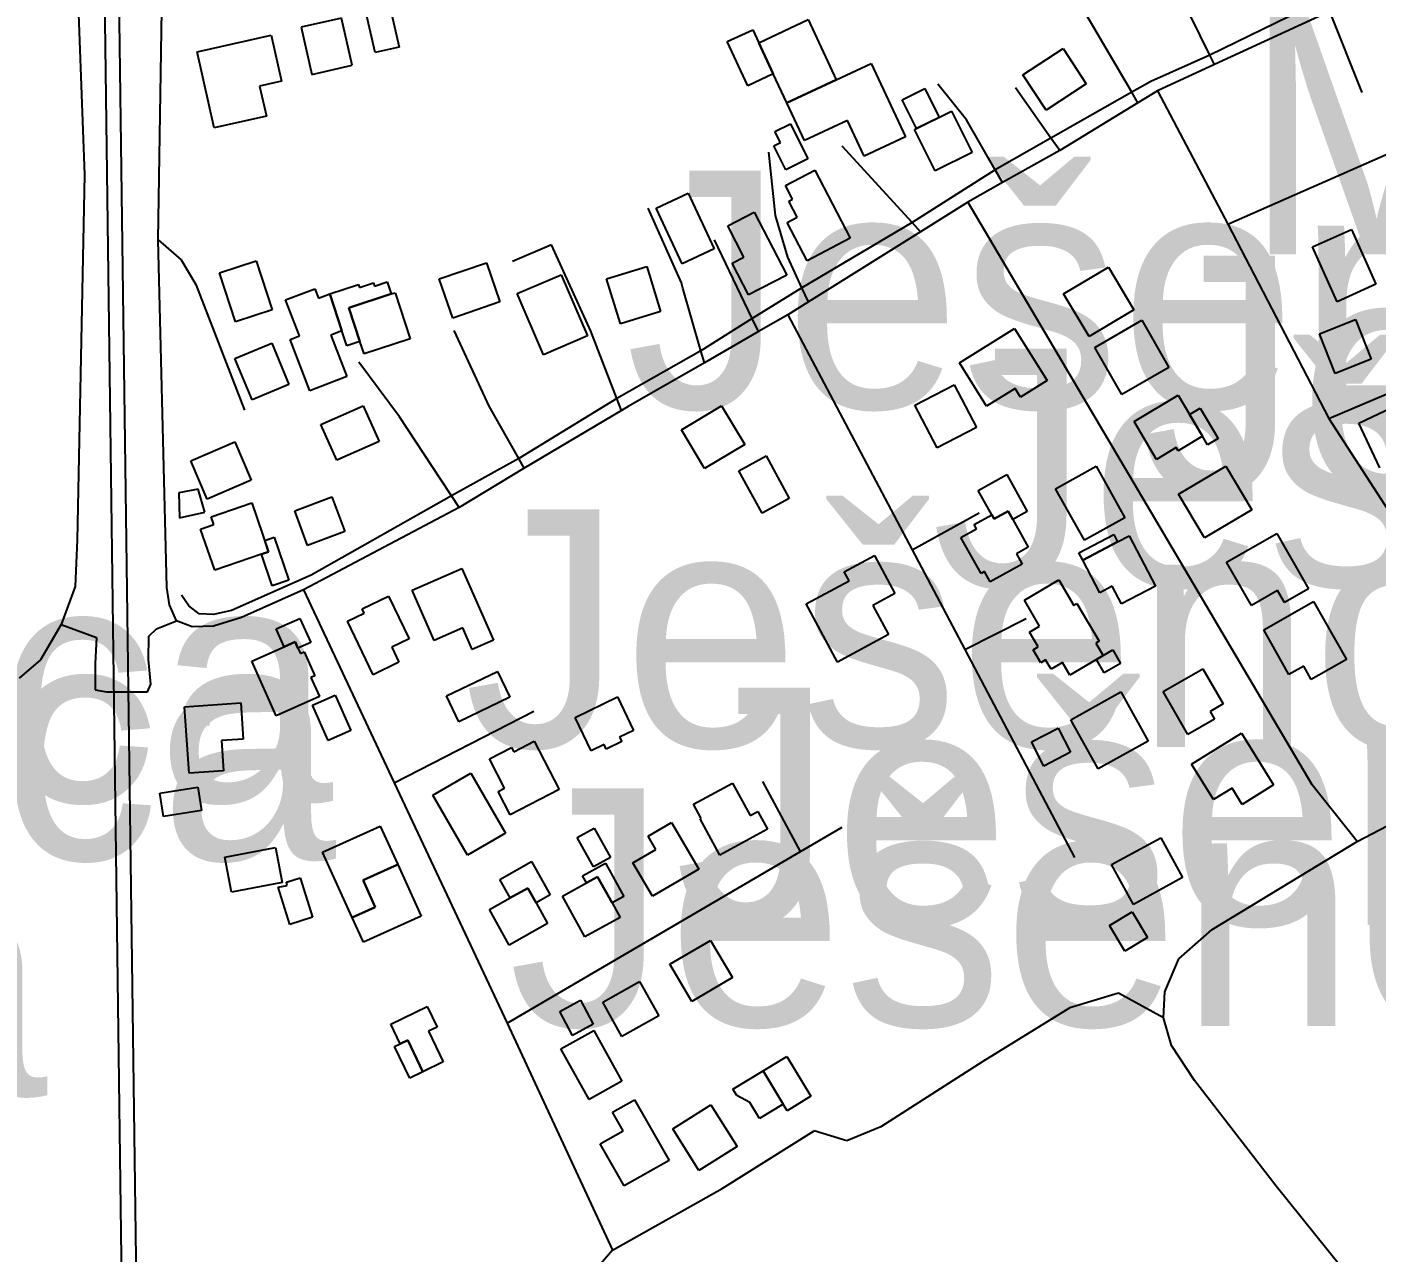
# Model space of a CAD drawing. Extents: x -8864 to 13231, y -7697 to 8949.
# Drawn here: x -1722.8 to -1370.2, y -3661.3 to -3341.3 of the extents above; entities that cross this region are included whole.
import ezdxf

# ---------------------------------------------------------------- set-up
doc = ezdxf.new("R2010")
doc.units = 0
for name, color, linetype in [('OSM_BUILDING_BARN', 9, 'CONTINUOUS'), ('OSM_BUILDING_HOUSE', 9, 'CONTINUOUS'), ('OSM_BUILDING_YES', 9, 'CONTINUOUS'), ('OSM_HIGHWAY_FOOTWAY', 8, 'CONTINUOUS'), ('OSM_HIGHWAY_PATH', 8, 'CONTINUOUS'), ('OSM_HIGHWAY_RESIDENTIAL', 8, 'CONTINUOUS'), ('OSM_HIGHWAY_SERVICE', 8, 'CONTINUOUS'), ('OSM_HIGHWAY_TRACK', 8, 'CONTINUOUS'), ('OSM_HIGHWAY_UNCLASSIFIED', 8, 'CONTINUOUS'), ('OSM_LABELS', 8, 'CONTINUOUS'), ('OSM_RAILWAY_RAIL', 5, 'CONTINUOUS')]:
    doc.layers.add(name, color=color, linetype=linetype)

msp = doc.modelspace()

# ---------------------------------------------------------------- linework, layer by layer
at = {"layer": 'OSM_BUILDING_BARN'}
for p, q in [((-1539.870001, -3345.132576), (-1533.239066, -3342.030237)), ((-1533.239066, -3342.030237), (-1531.66173, -3345.421683)), ((-1531.66173, -3345.421683), (-1518.752081, -3339.372679)), ((-1518.752081, -3339.372679), (-1511.401391, -3355.106761)), ((-1534.479495, -3356.674609), (-1539.870001, -3345.132576)), ((-1531.66173, -3345.421683), (-1527.84856, -3353.572271)), ((-1527.84856, -3353.572271), (-1531.66173, -3345.421683)), ((-1527.84856, -3353.572271), (-1534.479495, -3356.674609)), ((-1524.318697, -3361.144645), (-1527.84856, -3353.572271)), ((-1511.401391, -3355.106761), (-1524.318697, -3361.144645)), ((-1494.180869, -3360.299564), (-1488.269689, -3357.364018)), ((-1488.269689, -3357.364018), (-1484.517774, -3364.903034)), ((-1490.436611, -3367.849699), (-1494.180869, -3360.299564)), ((-1527.412113, -3368.639183), (-1523.353919, -3366.615436)), ((-1523.353919, -3366.615436), (-1518.820994, -3375.755659)), ((-1484.517774, -3364.903034), (-1490.436611, -3367.849699)), ((-1526.010887, -3371.463534), (-1527.412113, -3368.639183)), ((-1527.718391, -3372.308616), (-1526.010887, -3371.463534)), ((-1524.586691, -3378.613368), (-1527.718391, -3372.308616)), ((-1518.820994, -3375.755659), (-1524.586691, -3378.613368)), ((-1536.837841, -3457.228181), (-1529.724517, -3453.336359)), ((-1529.724517, -3453.336359), (-1523.667855, -3464.433613)), ((-1530.781179, -3468.325435), (-1536.837841, -3457.228181)), ((-1523.667855, -3464.433613), (-1530.781179, -3468.325435))]:
    msp.add_line(p, q, dxfattribs=at)
at = {"layer": 'OSM_BUILDING_HOUSE'}
for p, q in [((-1462.641815, -3353.783541), (-1452.159425, -3346.911695)), ((-1452.159425, -3346.911695), (-1446.102762, -3356.163112)), ((-1511.401391, -3355.106761), (-1502.297255, -3350.836875)), ((-1502.297255, -3350.836875), (-1493.346259, -3370.006881)), ((-1524.318697, -3361.144645), (-1511.401391, -3355.106761)), ((-1456.585152, -3363.034959), (-1462.641815, -3353.783541)), ((-1446.102762, -3356.163112), (-1456.585152, -3363.034959)), ((-1519.716859, -3370.985396), (-1524.318697, -3361.144645)), ((-1490.941971, -3368.094328), (-1481.301847, -3363.301827)), ((-1481.301847, -3363.301827), (-1475.926655, -3374.121093)), ((-1508.491743, -3365.725876), (-1519.716859, -3370.985396)), ((-1504.134928, -3375.05513), (-1508.491743, -3365.725876)), ((-1493.346259, -3370.006881), (-1504.134928, -3375.05513)), ((-1485.566779, -3378.913594), (-1490.941971, -3368.094328)), ((-1475.926655, -3374.121093), (-1485.566779, -3378.913594)), ((-1524.693889, -3382.72758), (-1517.044577, -3378.713444)), ((-1517.044577, -3378.713444), (-1507.756674, -3396.482393)), ((-1558.453464, -3388.598673), (-1550.084397, -3384.684611)), ((-1550.084397, -3384.684611), (-1543.269695, -3399.273385)), ((-1522.848559, -3386.274699), (-1524.693889, -3382.72758)), ((-1523.790367, -3386.763956), (-1522.848559, -3386.274699)), ((-1521.58516, -3390.989363), (-1523.790367, -3386.763956)), ((-1551.638762, -3403.187447), (-1558.453464, -3388.598673)), ((-1539.77046, -3393.279979), (-1532.810276, -3389.688383)), ((-1532.810276, -3389.688383), (-1524.356982, -3406.100754)), ((-1524.2115, -3392.368181), (-1521.58516, -3390.989363)), ((-1535.566784, -3401.452806), (-1539.77046, -3393.279979)), ((-1518.98179, -3402.364604), (-1524.2115, -3392.368181)), ((-1507.756674, -3396.482393), (-1518.98179, -3402.364604)), ((-1543.269695, -3399.273385), (-1551.638762, -3403.187447)), ((-1538.575973, -3403.009535), (-1535.566784, -3401.452806)), ((-1615.084404, -3407.123747), (-1602.756685, -3402.876101)), ((-1602.756685, -3402.876101), (-1599.249793, -3413.072676)), ((-1571.378427, -3407.05703), (-1560.865409, -3403.843497)), ((-1560.865409, -3403.843497), (-1557.274291, -3415.652398)), ((-1534.334012, -3411.249079), (-1538.575973, -3403.009535)), ((-1452.04457, -3411.00445), (-1440.337065, -3403.99917)), ((-1440.337065, -3403.99917), (-1433.667845, -3415.163141)), ((-1611.577512, -3417.320322), (-1615.084404, -3407.123747)), ((-1594.732181, -3410.915494), (-1583.231414, -3406.000679)), ((-1583.231414, -3406.000679), (-1576.401398, -3421.96827)), ((-1567.779652, -3418.865932), (-1571.378427, -3407.05703)), ((-1524.356982, -3406.100754), (-1534.334012, -3411.249079)), ((-1655.222234, -3412.605657), (-1647.557608, -3409.681231)), ((-1651.638773, -3421.990509), (-1655.222234, -3412.605657)), ((-1647.557608, -3409.681231), (-1646.615801, -3412.149758)), ((-1646.615801, -3412.149758), (-1643.683182, -3411.037809)), ((-1643.683182, -3411.037809), (-1640.513197, -3420.678409)), ((-1638.713809, -3414.640524), (-1627.680118, -3411.00445)), ((-1627.680118, -3411.00445), (-1626.63877, -3410.704224)), ((-1626.63877, -3410.704224), (-1622.695431, -3422.768873)), ((-1587.902165, -3426.894205), (-1594.732181, -3410.915494)), ((-1445.37535, -3422.168421), (-1452.04457, -3411.00445)), ((-1635.811818, -3423.469402), (-1638.713809, -3414.640524)), ((-1599.249793, -3413.072676), (-1611.577512, -3417.320322)), ((-1557.274291, -3415.652398), (-1567.779652, -3418.865932)), ((-1433.667845, -3415.163141), (-1445.37535, -3422.168421)), ((-1479.234466, -3429.040267), (-1464.885306, -3420.044598)), ((-1464.885306, -3420.044598), (-1456.347786, -3433.677096)), ((-1443.920526, -3424.981653), (-1431.600464, -3417.920775)), ((-1431.600464, -3417.920775), (-1424.533082, -3430.263412)), ((-1653.997119, -3422.891188), (-1651.638773, -3421.990509)), ((-1648.86695, -3436.312416), (-1653.997119, -3422.891188)), ((-1640.513197, -3420.678409), (-1643.392217, -3421.801478)), ((-1643.392217, -3421.801478), (-1639.257454, -3432.631863)), ((-1634.7475, -3426.716293), (-1635.811818, -3423.469402)), ((-1622.695431, -3422.768873), (-1634.7475, -3426.716293)), ((-1576.401398, -3421.96827), (-1587.902165, -3426.894205)), ((-1668.46879, -3427.89496), (-1658.859294, -3423.891942)), ((-1658.859294, -3423.891942), (-1654.364653, -3434.68897)), ((-1436.845487, -3437.324289), (-1443.920526, -3424.981653)), ((-1663.966492, -3438.691987), (-1668.46879, -3427.89496)), ((-1472.15177, -3440.359911), (-1479.234466, -3429.040267)), ((-1424.533082, -3430.263412), (-1436.845487, -3437.324289)), ((-1639.257454, -3432.631863), (-1648.86695, -3436.312416)), ((-1456.347786, -3433.677096), (-1463.262029, -3438.013698)), ((-1654.364653, -3434.68897), (-1663.966492, -3438.691987)), ((-1490.857744, -3440.115282), (-1480.589749, -3434.755687)), ((-1480.589749, -3434.755687), (-1474.793424, -3445.875179)), ((-1464.716853, -3435.700843), (-1472.15177, -3440.359911)), ((-1463.262029, -3438.013698), (-1464.716853, -3435.700843)), ((-1433.62956, -3444.385167), (-1422.098165, -3437.513321)), ((-1422.098165, -3437.513321), (-1415.735224, -3448.210273)), ((-1645.995587, -3445.107934), (-1634.954238, -3440.226477)), ((-1634.954238, -3440.226477), (-1630.811818, -3449.600209)), ((-1551.830186, -3446.542349), (-1541.355453, -3440.270955)), ((-1541.355453, -3440.270955), (-1535.306447, -3450.389693)), ((-1485.061419, -3451.234775), (-1490.857744, -3440.115282)), ((-1427.764322, -3454.248157), (-1433.62956, -3444.385167)), ((-1641.853167, -3454.481667), (-1645.995587, -3445.107934)), ((-1545.781181, -3456.661087), (-1551.830186, -3446.542349)), ((-1474.793424, -3445.875179), (-1485.061419, -3451.234775)), ((-1415.735224, -3448.210273), (-1422.098165, -3452.00202)), ((-1679.984871, -3454.603981), (-1668.484104, -3449.666926)), ((-1668.484104, -3449.666926), (-1664.180887, -3459.685589)), ((-1630.811818, -3449.600209), (-1641.853167, -3454.481667)), ((-1535.306447, -3450.389693), (-1545.781181, -3456.661087)), ((-1422.595868, -3451.168058), (-1427.764322, -3454.248157)), ((-1422.098165, -3452.00202), (-1422.595868, -3451.168058)), ((-1675.681654, -3464.622644), (-1679.984871, -3454.603981)), ((-1454.142579, -3461.909488), (-1443.568306, -3455.993918)), ((-1443.568306, -3455.993918), (-1436.033848, -3469.470743)), ((-1421.998625, -3463.355022), (-1409.663248, -3455.993918)), ((-1409.663248, -3455.993918), (-1402.871517, -3467.380278)), ((-1664.180887, -3459.685589), (-1675.681654, -3464.622644)), ((-1446.615779, -3475.386313), (-1454.142579, -3461.909488)), ((-1674.663277, -3469.214994), (-1664.066033, -3465.57892)), ((-1664.066033, -3465.57892), (-1659.670933, -3478.388576)), ((-1652.825603, -3467.658265), (-1643.124223, -3464.05555)), ((-1643.124223, -3464.05555), (-1639.770471, -3473.106817)), ((-1415.214551, -3474.741382), (-1421.998625, -3463.355022)), ((-1673.943522, -3471.294339), (-1674.663277, -3469.214994)), ((-1649.47185, -3476.709532), (-1652.825603, -3467.658265)), ((-1475.375354, -3471.294339), (-1470.781172, -3468.736856)), ((-1470.781172, -3468.736856), (-1470.183929, -3469.815447)), ((-1470.183929, -3469.815447), (-1466.516241, -3467.76946)), ((-1466.516241, -3467.76946), (-1465.314097, -3469.937761)), ((-1402.871517, -3467.380278), (-1415.214551, -3474.741382)), ((-1677.419786, -3472.484125), (-1673.943522, -3471.294339)), ((-1673.736784, -3483.214436), (-1677.419786, -3472.484125)), ((-1478.836303, -3474.619068), (-1474.77811, -3472.361811)), ((-1474.77811, -3472.361811), (-1475.375354, -3471.294339)), ((-1465.314097, -3469.937761), (-1461.286531, -3477.19879)), ((-1436.033848, -3469.470743), (-1446.615779, -3475.386313)), ((-1639.770471, -3473.106817), (-1649.47185, -3476.709532)), ((-1473.606594, -3484.037278), (-1478.836303, -3474.619068)), ((-1447.036912, -3480.590235), (-1437.917463, -3475.797734)), ((-1437.917463, -3475.797734), (-1434.885303, -3474.196527)), ((-1434.885303, -3474.196527), (-1427.994031, -3487.317528)), ((-1409.448853, -3481.057254), (-1396.340123, -3473.573835)), ((-1396.340123, -3473.573835), (-1388.070597, -3488.084773)), ((-1661.554547, -3479.033506), (-1673.736784, -3483.214436)), ((-1659.670933, -3478.388576), (-1661.554547, -3479.033506)), ((-1509.33401, -3483.592498), (-1501.439675, -3479.344852)), ((-1501.439675, -3479.344852), (-1496.07214, -3489.319037)), ((-1461.286531, -3477.19879), (-1464.341662, -3478.900072)), ((-1464.341662, -3478.900072), (-1462.848553, -3481.57987)), ((-1622.174757, -3488.407239), (-1609.180881, -3482.702939)), ((-1609.180881, -3482.702939), (-1600.934326, -3501.494882)), ((-1462.848553, -3481.57987), (-1471.24059, -3486.238938)), ((-1442.565243, -3489.096647), (-1447.036912, -3480.590235)), ((-1402.978715, -3492.410256), (-1409.448853, -3481.057254)), ((-1519.280412, -3491.954357), (-1508.078267, -3485.927592)), ((-1508.078267, -3485.927592), (-1509.33401, -3483.592498)), ((-1472.726042, -3483.54802), (-1473.606594, -3484.037278)), ((-1471.24059, -3486.238938), (-1472.726042, -3483.54802)), ((-1462.251309, -3491.020319), (-1453.262028, -3485.73856)), ((-1453.262028, -3485.73856), (-1449.372288, -3492.376898)), ((-1635.260517, -3493.255337), (-1628.361588, -3489.952848)), ((-1628.361588, -3489.952848), (-1622.994053, -3501.150177)), ((-1616.424374, -3501.517121), (-1622.174757, -3488.407239)), ((-1496.07214, -3489.319037), (-1501.853151, -3492.432495)), ((-1439.311031, -3487.384245), (-1442.565243, -3489.096647)), ((-1436.891429, -3491.998835), (-1439.311031, -3487.384245)), ((-1427.994031, -3487.317528), (-1436.891429, -3491.998835)), ((-1396.148699, -3488.507314), (-1402.978715, -3492.410256)), ((-1394.341654, -3491.66525), (-1396.148699, -3488.507314)), ((-1388.070597, -3488.084773), (-1394.341654, -3491.66525)), ((-1634.686244, -3494.445123), (-1635.260517, -3493.255337)), ((-1511.095112, -3507.188062), (-1519.280412, -3491.954357)), ((-1501.853151, -3492.432495), (-1497.771987, -3500.015989)), ((-1458.292656, -3497.780971), (-1462.251309, -3491.020319)), ((-1449.372288, -3492.376898), (-1448.560649, -3491.909879)), ((-1448.560649, -3491.909879), (-1442.787295, -3501.761749)), ((-1399.762788, -3498.781725), (-1386.761255, -3491.409502)), ((-1386.761255, -3491.409502), (-1378.18545, -3506.554251)), ((-1639.035402, -3496.535588), (-1634.686244, -3494.445123)), ((-1632.350869, -3510.490551), (-1639.035402, -3496.535588)), ((-1622.994053, -3501.150177), (-1627.504007, -3503.318478)), ((-1608.966486, -3498.23687), (-1616.424374, -3501.517121)), ((-1606.470314, -3503.918931), (-1608.966486, -3498.23687)), ((-1497.771987, -3500.015989), (-1511.095112, -3507.188062)), ((-1460.941968, -3499.3377), (-1458.292656, -3497.780971)), ((-1458.667848, -3503.229522), (-1460.941968, -3499.3377)), ((-1393.170138, -3510.423834), (-1399.762788, -3498.781725)), ((-1664.066033, -3506.954552), (-1655.582111, -3503.173925)), ((-1655.582111, -3503.173925), (-1652.733719, -3501.895183)), ((-1652.733719, -3501.895183), (-1651.990993, -3503.574227)), ((-1651.990993, -3503.574227), (-1651.378436, -3504.953044)), ((-1651.378436, -3504.953044), (-1650.406001, -3504.519384)), ((-1650.406001, -3504.519384), (-1647.626521, -3510.746299)), ((-1627.504007, -3503.318478), (-1625.620393, -3507.254779)), ((-1600.934326, -3501.494882), (-1606.470314, -3503.918931)), ((-1459.97719, -3503.996767), (-1458.667848, -3503.229522)), ((-1458.009349, -3507.343735), (-1459.97719, -3503.996767)), ((-1442.787295, -3501.761749), (-1443.591277, -3502.239888)), ((-1443.591277, -3502.239888), (-1441.677034, -3505.497899)), ((-1657.703092, -3521.243101), (-1664.066033, -3506.954552)), ((-1625.620393, -3507.254779), (-1632.350869, -3510.490551)), ((-1456.745949, -3506.598729), (-1458.009349, -3507.343735)), ((-1455.321753, -3509.033898), (-1456.745949, -3506.598729)), ((-1452.343192, -3507.277018), (-1455.321753, -3509.033898)), ((-1450.390665, -3510.612866), (-1452.343192, -3507.277018)), ((-1443.445794, -3506.532012), (-1450.390665, -3510.612866)), ((-1441.677034, -3505.497899), (-1443.445794, -3506.532012)), ((-1378.18545, -3506.554251), (-1387.350842, -3511.747054)), ((-1647.626521, -3510.746299), (-1648.598956, -3511.17996)), ((-1648.598956, -3511.17996), (-1646.370778, -3516.183731)), ((-1426.010876, -3514.882751), (-1415.666312, -3508.922703)), ((-1415.666312, -3508.922703), (-1410.375346, -3518.107404)), ((-1389.333996, -3508.244414), (-1393.170138, -3510.423834)), ((-1387.350842, -3511.747054), (-1389.333996, -3508.244414)), ((-1450.153299, -3522.232735), (-1437.113481, -3514.993946)), ((-1437.113481, -3514.993946), (-1429.9925, -3527.82584)), ((-1419.556052, -3526.102319), (-1426.010876, -3514.882751)), ((-1681.592834, -3518.85241), (-1666.937396, -3517.862775)), ((-1666.937396, -3517.862775), (-1666.301868, -3527.303224)), ((-1646.370778, -3516.183731), (-1657.703092, -3521.243101)), ((-1579.609668, -3521.654522), (-1568.568319, -3516.306046)), ((-1568.568319, -3516.306046), (-1564.356987, -3525.023728)), ((-1410.375346, -3518.107404), (-1413.798011, -3520.075554)), ((-1680.421318, -3536.187699), (-1681.592834, -3518.85241)), ((-1575.390678, -3530.372204), (-1579.609668, -3521.654522)), ((-1443.032318, -3535.06463), (-1450.153299, -3522.232735)), ((-1412.626495, -3522.110421), (-1419.556052, -3526.102319)), ((-1413.798011, -3520.075554), (-1412.626495, -3522.110421)), ((-1564.356987, -3525.023728), (-1568.001704, -3526.791727)), ((-1418.637216, -3533.819247), (-1405.574427, -3525.724256)), ((-1405.574427, -3525.724256), (-1397.182389, -3539.290037)), ((-1666.301868, -3527.303224), (-1671.952711, -3527.681287)), ((-1671.952711, -3527.681287), (-1671.42438, -3535.576127)), ((-1595.658675, -3530.639072), (-1590.329424, -3527.870318)), ((-1590.329424, -3527.870318), (-1583.813344, -3540.446464)), ((-1572.05224, -3528.748758), (-1575.390678, -3530.372204)), ((-1571.493281, -3529.905185), (-1572.05224, -3528.748758)), ((-1567.442745, -3527.937035), (-1571.493281, -3529.905185)), ((-1568.001704, -3526.791727), (-1567.442745, -3527.937035)), ((-1429.9925, -3527.82584), (-1443.032318, -3535.06463)), ((-1601.983331, -3532.462669), (-1596.248261, -3529.493764)), ((-1598.017021, -3540.123999), (-1601.983331, -3532.462669)), ((-1596.248261, -3529.493764), (-1595.658675, -3530.639072)), ((-1671.42438, -3535.576127), (-1680.421318, -3536.187699)), ((-1616.738309, -3541.914237), (-1606.830192, -3536.209938)), ((-1606.830192, -3536.209938), (-1597.810283, -3551.910661)), ((-1412.886832, -3543.115143), (-1418.637216, -3533.819247)), ((-1548.675515, -3544.304928), (-1538.484089, -3538.811899)), ((-1538.484089, -3538.811899), (-1533.905222, -3547.307191)), ((-1397.182389, -3539.290037), (-1405.383003, -3544.371645)), ((-1607.7184, -3557.614961), (-1616.738309, -3541.914237)), ((-1599.732182, -3541.002439), (-1598.017021, -3540.123999)), ((-1596.592825, -3547.062562), (-1599.732182, -3541.002439)), ((-1583.813344, -3540.446464), (-1596.592825, -3547.062562)), ((-1408.017, -3540.10176), (-1412.886832, -3543.115143)), ((-1405.383003, -3544.371645), (-1408.017, -3540.10176)), ((-1546.669389, -3548.029958), (-1548.675515, -3544.304928)), ((-1533.905222, -3547.307191), (-1531.876125, -3546.217481)), ((-1531.876125, -3546.217481), (-1529.372297, -3550.865429)), ((-1560.520845, -3552.689026), (-1554.402927, -3549.108549)), ((-1554.402927, -3549.108549), (-1547.304917, -3561.251035)), ((-1546.914412, -3548.163392), (-1546.669389, -3548.029958)), ((-1541.837842, -3557.592722), (-1546.914412, -3548.163392)), ((-1597.810283, -3551.910661), (-1607.7184, -3557.614961)), ((-1558.51472, -3556.124949), (-1560.520845, -3552.689026)), ((-1529.372297, -3550.865429), (-1541.837842, -3557.592722)), ((-1439.494798, -3560.072369), (-1426.631091, -3553.067089)), ((-1426.631091, -3553.067089), (-1420.957277, -3563.497173)), ((-1564.533097, -3559.638709), (-1558.51472, -3556.124949)), ((-1634.984866, -3564.175462), (-1625.949643, -3560.083488)), ((-1625.949643, -3560.083488), (-1619.854696, -3573.526955)), ((-1559.433556, -3568.356391), (-1564.533097, -3559.638709)), ((-1433.813328, -3570.502453), (-1439.494798, -3560.072369)), ((-1631.799567, -3571.202981), (-1634.984866, -3564.175462)), ((-1576.615793, -3564.86487), (-1573.752087, -3563.274783)), ((-1573.752087, -3563.274783), (-1569.961888, -3570.113271)), ((-1547.304917, -3561.251035), (-1559.433556, -3568.356391)), ((-1420.957277, -3563.497173), (-1433.813328, -3570.502453)), ((-1596.562197, -3568.790051), (-1591.990987, -3566.210329)), ((-1591.990987, -3566.210329), (-1589.801094, -3570.113271)), ((-1582.932793, -3568.36751), (-1576.615793, -3564.86487)), ((-1637.80263, -3573.927257), (-1631.799567, -3571.202981)), ((-1602.006302, -3571.847912), (-1596.562197, -3568.790051)), ((-1589.801094, -3570.113271), (-1586.791905, -3575.461747)), ((-1577.059898, -3578.975506), (-1582.932793, -3568.36751)), ((-1569.961888, -3570.113271), (-1567.879192, -3573.871659)), ((-1634.892982, -3580.354324), (-1637.80263, -3573.927257)), ((-1619.854696, -3573.526955), (-1634.892982, -3580.354324)), ((-1596.80722, -3581.09933), (-1602.006302, -3571.847912)), ((-1567.879192, -3573.871659), (-1577.059898, -3578.975506)), ((-1586.791905, -3575.461747), (-1596.80722, -3581.09933)), ((-1554.854688, -3586.12534), (-1544.257444, -3579.887305)), ((-1544.257444, -3579.887305), (-1538.537688, -3589.616861)), ((-1549.134933, -3595.854896), (-1554.854688, -3586.12534)), ((-1572.412118, -3596.010569), (-1562.771994, -3590.639854)), ((-1562.771994, -3590.639854), (-1557.764337, -3599.635524)), ((-1538.537688, -3589.616861), (-1549.134933, -3595.854896)), ((-1567.40446, -3605.006239), (-1572.412118, -3596.010569)), ((-1557.764337, -3599.635524), (-1567.40446, -3605.006239)), ((-1583.323298, -3608.242011), (-1574.724522, -3603.460629)), ((-1574.724522, -3603.460629), (-1567.389146, -3616.648348)), ((-1575.987922, -3621.429729), (-1583.323298, -3608.242011)), ((-1530.543813, -3613.95743), (-1524.280413, -3610.187922)), ((-1524.280413, -3610.187922), (-1518.017012, -3620.584648)), ((-1525.306446, -3622.652874), (-1530.543813, -3613.95743)), ((-1567.389146, -3616.648348), (-1575.987922, -3621.429729)), ((-1518.017012, -3620.584648), (-1524.272756, -3624.365276)), ((-1569.824062, -3624.787816), (-1564.081336, -3621.529805)), ((-1564.081336, -3621.529805), (-1555.092055, -3637.386201)), ((-1554.111963, -3629.135538), (-1544.173217, -3622.875263)), ((-1544.173217, -3622.875263), (-1537.327887, -3633.750127)), ((-1524.272756, -3624.365276), (-1525.306446, -3622.652874)), ((-1567.059897, -3629.669274), (-1569.824062, -3624.787816)), ((-1573.039989, -3633.060719), (-1567.059897, -3629.669274)), ((-1547.274289, -3640.010402), (-1554.111963, -3629.135538)), ((-1566.807217, -3644.035658), (-1573.039989, -3633.060719)), ((-1537.327887, -3633.750127), (-1547.274289, -3640.010402)), ((-1555.092055, -3637.386201), (-1566.807217, -3644.035658))]:
    msp.add_line(p, q, dxfattribs=at)
at = {"layer": 'OSM_BUILDING_YES'}
for p, q in [((-1631.876136, -3347.990285), (-1634.280425, -3337.36005)), ((-1628.00171, -3335.936755), (-1625.605079, -3346.56699)), ((-1640.620395, -3339.005735), (-1651.125756, -3341.385307)), ((-1651.125756, -3341.385307), (-1648.346276, -3353.672346)), ((-1637.840915, -3351.303894), (-1640.620395, -3339.005735)), ((-1678.346279, -3347.790134), (-1659.012433, -3343.420174)), ((-1659.012433, -3343.420174), (-1656.29421, -3355.440345)), ((-1673.866953, -3367.649548), (-1678.346279, -3347.790134)), ((-1625.605079, -3346.56699), (-1631.876136, -3347.990285)), ((-1648.346276, -3353.672346), (-1637.840915, -3351.303894)), ((-1656.29421, -3355.440345), (-1662.021622, -3356.730207)), ((-1662.021622, -3356.730207), (-1660.245205, -3364.569449)), ((-1660.245205, -3364.569449), (-1673.866953, -3367.649548)), ((-1386.990964, -3398.72853), (-1376.868451, -3394.169538)), ((-1376.868451, -3394.169538), (-1370.467226, -3408.502564)), ((-1380.597395, -3413.061556), (-1386.990964, -3398.72853)), ((-1672.511669, -3405.500301), (-1662.940458, -3402.364604)), ((-1662.940458, -3402.364604), (-1658.729126, -3415.207618)), ((-1668.307993, -3418.343315), (-1672.511669, -3405.500301)), ((-1643.683182, -3411.037809), (-1636.202324, -3408.569281)), ((-1636.202324, -3408.569281), (-1635.941987, -3409.358765)), ((-1635.941987, -3409.358765), (-1632.274299, -3408.15786)), ((-1632.274299, -3408.15786), (-1632.013962, -3408.958464)), ((-1632.013962, -3408.958464), (-1628.706151, -3407.868753)), ((-1628.706151, -3407.868753), (-1627.680118, -3411.00445)), ((-1370.467226, -3408.502564), (-1380.597395, -3413.061556)), ((-1640.513197, -3420.678409), (-1643.683182, -3411.037809)), ((-1627.680118, -3411.00445), (-1638.713809, -3414.640524)), ((-1658.729126, -3415.207618), (-1668.307993, -3418.343315)), ((-1638.713809, -3414.640524), (-1635.811818, -3423.469402)), ((-1385.199233, -3421.479012), (-1375.781162, -3417.731743)), ((-1375.781162, -3417.731743), (-1371.707655, -3428.039513)), ((-1639.226826, -3424.59247), (-1640.513197, -3420.678409)), ((-1635.811818, -3423.469402), (-1639.226826, -3424.59247)), ((-1381.133383, -3431.786782), (-1385.199233, -3421.479012)), ((-1371.707655, -3428.039513), (-1381.133383, -3431.786782)), ((-1419.142576, -3442.483734), (-1416.386067, -3440.838049)), ((-1416.386067, -3440.838049), (-1411.65406, -3448.788486)), ((-1374.923581, -3444.740991), (-1366.347776, -3440.682376)), ((-1415.735224, -3448.210273), (-1419.142576, -3442.483734)), ((-1369.441192, -3456.427578), (-1374.923581, -3444.740991)), ((-1414.410569, -3450.434171), (-1415.735224, -3448.210273)), ((-1411.65406, -3448.788486), (-1414.410569, -3450.434171)), ((-1474.334006, -3462.332028), (-1466.891432, -3458.195577)), ((-1466.891432, -3458.195577), (-1461.539211, -3467.847297)), ((-1678.078285, -3462.065161), (-1683.124228, -3462.95472)), ((-1676.294212, -3468.00297), (-1678.078285, -3462.065161)), ((-1470.781172, -3468.736856), (-1474.334006, -3462.332028)), ((-1683.124228, -3462.95472), (-1682.971088, -3469.492982)), ((-1682.971088, -3469.492982), (-1676.294212, -3468.00297)), ((-1470.183929, -3469.815447), (-1470.781172, -3468.736856)), ((-1466.516241, -3467.76946), (-1470.183929, -3469.815447)), ((-1465.314097, -3469.937761), (-1466.516241, -3467.76946)), ((-1461.539211, -3467.847297), (-1465.314097, -3469.937761)), ((-1660.681653, -3475.44191), (-1658.193138, -3474.596829)), ((-1659.670933, -3478.388576), (-1660.681653, -3475.44191)), ((-1658.193138, -3474.596829), (-1654.356997, -3485.783038)), ((-1448.047632, -3478.677683), (-1438.928183, -3473.874062)), ((-1437.917463, -3475.797734), (-1447.036912, -3480.590235)), ((-1438.928183, -3473.874062), (-1437.917463, -3475.797734)), ((-1661.554547, -3479.033506), (-1659.670933, -3478.388576)), ((-1658.729126, -3487.28417), (-1661.554547, -3479.033506)), ((-1447.036912, -3480.590235), (-1448.047632, -3478.677683)), ((-1654.356997, -3485.783038), (-1658.729126, -3487.28417)), ((-1657.649493, -3498.537097), (-1651.477976, -3495.779462)), ((-1651.477976, -3495.779462), (-1648.660212, -3502.095334)), ((-1655.582111, -3503.173925), (-1657.649493, -3498.537097)), ((-1652.733719, -3501.895183), (-1655.582111, -3503.173925)), ((-1651.990993, -3503.574227), (-1652.733719, -3501.895183)), ((-1648.660212, -3502.095334), (-1651.990993, -3503.574227)), ((-1441.677034, -3505.497899), (-1439.173206, -3504.030126)), ((-1439.173206, -3504.030126), (-1437.136452, -3507.521647)), ((-1443.445794, -3506.532012), (-1441.677034, -3505.497899)), ((-1441.40904, -3510.012413), (-1443.445794, -3506.532012)), ((-1437.136452, -3507.521647), (-1441.40904, -3510.012413)), ((-1613.193133, -3516.016939), (-1599.892978, -3509.63435)), ((-1599.892978, -3509.63435), (-1596.646424, -3516.395002)), ((-1648.193137, -3518.474347), (-1642.289614, -3515.839027)), ((-1644.096658, -3527.659048), (-1648.193137, -3518.474347)), ((-1642.289614, -3515.839027), (-1638.193136, -3525.023728)), ((-1609.954235, -3522.777591), (-1613.193133, -3516.016939)), ((-1596.646424, -3516.395002), (-1609.954235, -3522.777591)), ((-1638.193136, -3525.023728), (-1644.096658, -3527.659048)), ((-1460.421294, -3528.05935), (-1453.430481, -3524.467753)), ((-1453.430481, -3524.467753), (-1450.199241, -3530.761386)), ((-1457.190053, -3534.352982), (-1460.421294, -3528.05935)), ((-1450.199241, -3530.761386), (-1457.190053, -3534.352982)), ((-1688.085944, -3541.402741), (-1678.19314, -3539.846012)), ((-1678.19314, -3539.846012), (-1677.228362, -3545.995091)), ((-1687.113509, -3547.55182), (-1688.085944, -3541.402741)), ((-1677.228362, -3545.995091), (-1687.113509, -3547.55182)), ((-1645.551483, -3556.858836), (-1630.513196, -3550.031467)), ((-1630.513196, -3550.031467), (-1625.949643, -3560.083488)), ((-1579.05071, -3553.022611), (-1574.670923, -3550.565203)), ((-1574.778121, -3560.650583), (-1579.05071, -3553.022611)), ((-1574.670923, -3550.565203), (-1570.398335, -3558.193175)), ((-1671.133415, -3558.170936), (-1657.83326, -3555.624572)), ((-1657.83326, -3555.624572), (-1656.087471, -3564.764795)), ((-1637.80263, -3573.927257), (-1645.551483, -3556.858836)), ((-1669.387626, -3567.311159), (-1671.133415, -3558.170936)), ((-1625.949643, -3560.083488), (-1634.984866, -3564.175462)), ((-1599.265107, -3563.98643), (-1590.980267, -3559.316243)), ((-1590.980267, -3559.316243), (-1586.087464, -3568.022806)), ((-1577.649484, -3563.007915), (-1571.692363, -3559.705426)), ((-1570.398335, -3558.193175), (-1574.778121, -3560.650583)), ((-1571.692363, -3559.705426), (-1566.876129, -3568.400869)), ((-1654.961897, -3564.64248), (-1651.401407, -3563.530531)), ((-1651.401407, -3563.530531), (-1648.162509, -3573.84942)), ((-1634.984866, -3564.175462), (-1631.799567, -3571.202981)), ((-1596.562197, -3568.790051), (-1599.265107, -3563.98643)), ((-1576.615793, -3564.86487), (-1577.649484, -3563.007915)), ((-1573.752087, -3563.274783), (-1576.615793, -3564.86487)), ((-1569.961888, -3570.113271), (-1573.752087, -3563.274783)), ((-1656.087471, -3564.764795), (-1669.387626, -3567.311159)), ((-1657.136476, -3565.97682), (-1654.785787, -3565.53204)), ((-1654.089003, -3575.717495), (-1657.136476, -3565.97682)), ((-1654.785787, -3565.53204), (-1654.961897, -3564.64248)), ((-1591.990987, -3566.210329), (-1596.562197, -3568.790051)), ((-1589.801094, -3570.113271), (-1591.990987, -3566.210329)), ((-1586.087464, -3568.022806), (-1589.801094, -3570.113271)), ((-1631.799567, -3571.202981), (-1637.80263, -3573.927257)), ((-1566.876129, -3568.400869), (-1569.961888, -3570.113271)), ((-1648.162509, -3573.84942), (-1654.089003, -3575.717495)), ((-1440.061414, -3575.962124), (-1434.13492, -3572.448364)), ((-1434.13492, -3572.448364), (-1430.160953, -3579.164538)), ((-1436.07979, -3582.678298), (-1440.061414, -3575.962124)), ((-1430.160953, -3579.164538), (-1436.07979, -3582.678298)), ((-1583.629577, -3598.445738), (-1578.239071, -3595.543551)), ((-1578.239071, -3595.543551), (-1574.877662, -3601.792705)), ((-1627.733716, -3601.803825), (-1618.269703, -3597.178116)), ((-1618.269703, -3597.178116), (-1615.681648, -3602.515472)), ((-1580.268168, -3604.694893), (-1583.629577, -3598.445738)), ((-1625.268172, -3606.896553), (-1627.733716, -3601.803825)), ((-1615.681648, -3602.515472), (-1617.932796, -3603.616302)), ((-1574.877662, -3601.792705), (-1580.268168, -3604.694893)), ((-1626.776595, -3607.630439), (-1625.268172, -3606.896553)), ((-1623.346273, -3605.962515), (-1625.268172, -3606.896553)), ((-1625.268172, -3606.896553), (-1623.346273, -3605.962515)), ((-1619.349336, -3614.202059), (-1623.346273, -3605.962515)), ((-1623.346273, -3605.962515), (-1619.349336, -3614.202059)), ((-1617.932796, -3603.616302), (-1614.050713, -3611.622337)), ((-1622.787315, -3615.881103), (-1626.776595, -3607.630439)), ((-1614.050713, -3611.622337), (-1619.349336, -3614.202059)), ((-1538.392206, -3618.705454), (-1530.543813, -3613.95743)), ((-1530.543813, -3613.95743), (-1525.306446, -3622.652874)), ((-1619.349336, -3614.202059), (-1622.787315, -3615.881103)), ((-1537.350858, -3620.428975), (-1538.392206, -3618.705454)), ((-1533.981792, -3622.219213), (-1537.350858, -3620.428975)), ((-1531.477963, -3626.377904), (-1533.981792, -3622.219213)), ((-1525.306446, -3622.652874), (-1531.477963, -3626.377904))]:
    msp.add_line(p, q, dxfattribs=at)
at = {"layer": 'OSM_HIGHWAY_FOOTWAY'}
for p, q in [((-1386.309494, -3335.225108), (-1413.820982, -3348.635216)), ((-1413.820982, -3348.635216), (-1429.242117, -3355.540421)), ((-1429.242117, -3355.540421), (-1434.242118, -3358.331414)), ((-1434.242118, -3358.331414), (-1455.32941, -3370.362705)), ((-1455.32941, -3370.362705), (-1469.938906, -3378.56889)), ((-1469.938906, -3378.56889), (-1491.577499, -3392.368181)), ((-1491.577499, -3392.368181), (-1520.398329, -3409.392124)), ((-1520.398329, -3409.392124), (-1533.346263, -3417.420398)), ((-1533.346263, -3417.420398), (-1546.761273, -3425.893451)), ((-1546.761273, -3425.893451), (-1568.721459, -3438.336163)), ((-1568.721459, -3438.336163), (-1594.318705, -3454.014648)), ((-1594.318705, -3454.014648), (-1611.922076, -3463.721965)), ((-1611.922076, -3463.721965), (-1648.545357, -3484.493177)), ((-1648.545357, -3484.493177), (-1669.334027, -3493.700117)), ((-1680.46726, -3492.510331), (-1682.396816, -3489.68598)), ((-1677.794978, -3494.589677), (-1680.46726, -3492.510331)), ((-1669.334027, -3493.700117), (-1674.081348, -3494.73423)), ((-1713.882271, -3497.402908), (-1704.647967, -3500.727637)), ((-1688.974152, -3498.503738), (-1683.683187, -3496.413273)), ((-1674.081348, -3494.73423), (-1677.794978, -3494.589677)), ((-1704.647967, -3500.727637), (-1704.961903, -3507.555005)), ((-1691.04919, -3506.498653), (-1690.972621, -3500.43853)), ((-1690.972621, -3500.43853), (-1688.974152, -3498.503738)), ((-1704.961903, -3507.555005), (-1704.954246, -3514.437971)), ((-1690.467261, -3512.92572), (-1691.04919, -3506.498653)), ((-1704.954246, -3514.437971), (-1701.975685, -3515.005065)), ((-1701.975685, -3515.005065), (-1691.30187, -3515.005065)), ((-1691.30187, -3515.005065), (-1690.467261, -3512.92572))]:
    msp.add_line(p, q, dxfattribs=at)
at = {"layer": 'OSM_HIGHWAY_PATH'}
for p, q in [((-1437.710725, -3593.630998), (-1450.383008, -3597.511701)), ((-1425.987906, -3600.102543), (-1437.710725, -3593.630998)), ((-1450.383008, -3597.511701), (-1473.154833, -3611.500022)), ((-1473.154833, -3611.500022), (-1499.808741, -3628.579563)), ((-1508.606598, -3632.204518), (-1517.144118, -3629.658154)), ((-1499.808741, -3628.579563), (-1508.606598, -3632.204518))]:
    msp.add_line(p, q, dxfattribs=at)
at = {"layer": 'OSM_HIGHWAY_RESIDENTIAL'}
for p, q in [((-1409.10429, -3392.779602), (-1218.499368, -3309.016464)), ((-1688.468792, -3396.871575), (-1687.572927, -3336.92639)), ((-1385.383001, -3338.572075), (-1412.603524, -3351.103743)), ((-1412.603524, -3351.103743), (-1427.481014, -3357.953351)), ((-1382.749003, -3443.528966), (-1163.384508, -3350.091869)), ((-1427.481014, -3357.953351), (-1432.61884, -3361.089048)), ((-1427.481014, -3357.953351), (-1409.10429, -3392.779602)), ((-1432.61884, -3361.089048), (-1453.047633, -3373.576238)), ((-1453.047633, -3373.576238), (-1467.986379, -3381.960335)), ((-1467.986379, -3381.960335), (-1477.044573, -3387.053063)), ((-1477.044573, -3387.053063), (-1489.372292, -3394.769991)), ((-1477.044573, -3387.053063), (-1387.197702, -3539.156603)), ((-1489.372292, -3394.769991), (-1518.683168, -3413.094915)), ((-1409.10429, -3392.779602), (-1382.749003, -3443.528966)), ((-1686.255928, -3487.706711), (-1688.468792, -3396.871575)), ((-1524.043047, -3416.453002), (-1531.700015, -3420.856321)), ((-1518.683168, -3413.094915), (-1524.043047, -3416.453002)), ((-1524.043047, -3416.453002), (-1491.60047, -3477.877079)), ((-1531.700015, -3420.856321), (-1545.865407, -3429.006909)), ((-1545.865407, -3429.006909), (-1565.78884, -3440.471106)), ((-1565.78884, -3440.471106), (-1567.511658, -3441.48298)), ((-1567.511658, -3441.48298), (-1592.909823, -3456.505414)), ((-1382.749003, -3443.528966), (-1363.262018, -3473.673911)), ((-1592.909823, -3456.505414), (-1609.892979, -3466.790945)), ((-1609.892979, -3466.790945), (-1650.513198, -3488.340522)), ((-1491.60047, -3477.877079), (-1477.848554, -3503.93005)), ((-1685.559144, -3492.210105), (-1686.255928, -3487.706711)), ((-1650.513198, -3488.340522), (-1666.738315, -3495.568192)), ((-1650.513198, -3488.340522), (-1626.853165, -3538.767421)), ((-1683.683187, -3496.413273), (-1685.559144, -3492.210105)), ((-1679.594365, -3497.992241), (-1683.683187, -3496.413273)), ((-1666.738315, -3495.568192), (-1674.020092, -3497.780971)), ((-1674.020092, -3497.780971), (-1679.594365, -3497.992241)), ((-1477.848554, -3503.93005), (-1449.157893, -3558.248772)), ((-1719.226835, -3506.643207), (-1724.824079, -3511.368991)), ((-1626.853165, -3538.767421), (-1590.421308, -3519.975478)), ((-1626.853165, -3538.767421), (-1597.366179, -3601.503599)), ((-1520.788835, -3556.658685), (-1509.885311, -3550.276096)), ((-1597.366179, -3601.503599), (-1520.788835, -3556.658685)), ((-1597.366179, -3601.503599), (-1569.808748, -3660.803853)), ((-1541.202313, -3644.725067), (-1517.144118, -3629.658154)), ((-1569.808748, -3660.803853), (-1541.202313, -3644.725067))]:
    msp.add_line(p, q, dxfattribs=at)
at = {"layer": 'OSM_HIGHWAY_SERVICE'}
for p, q in [((-1413.820982, -3348.635216), (-1421.646404, -3332.801058)), ((-1434.242118, -3358.331414), (-1445.88071, -3338.516478)), ((-1382.557579, -3337.271094), (-1374.165542, -3358.420369)), ((-1412.603524, -3351.103743), (-1413.820982, -3348.635216)), ((-1477.419764, -3365.559084), (-1484.885309, -3356.252068)), ((-1455.32941, -3370.362705), (-1464.632626, -3357.208345)), ((-1432.61884, -3361.089048), (-1434.242118, -3358.331414)), ((-1469.938906, -3378.56889), (-1477.419764, -3365.559084)), ((-1453.047633, -3373.576238), (-1455.32941, -3370.362705)), ((-1527.243659, -3390.555703), (-1529.020076, -3373.998779)), ((-1491.577499, -3392.368181), (-1509.908282, -3372.419811)), ((-1467.986379, -3381.960335), (-1469.938906, -3378.56889)), ((-1551.868471, -3408.102263), (-1560.543816, -3388.587553)), ((-1524.096645, -3401.397209), (-1527.243659, -3390.555703)), ((-1489.372292, -3394.769991), (-1491.577499, -3392.368181)), ((-1688.468792, -3396.871575), (-1682.542298, -3402.097737)), ((-1585.758214, -3398.239273), (-1596.003238, -3402.575875)), ((-1575.51319, -3420.711767), (-1585.758214, -3398.239273)), ((-1533.346263, -3417.420398), (-1543.200782, -3396.860456)), ((-1682.542298, -3402.097737), (-1678.6985, -3408.524803)), ((-1520.398329, -3409.392124), (-1524.096645, -3401.397209)), ((-1678.6985, -3408.524803), (-1665.972618, -3441.416263)), ((-1551.477965, -3409.48108), (-1551.868471, -3408.102263)), ((-1546.761273, -3425.893451), (-1551.477965, -3409.48108)), ((-1518.683168, -3413.094915), (-1520.398329, -3409.392124)), ((-1531.700015, -3420.856321), (-1533.346263, -3417.420398)), ((-1602.044586, -3440.38215), (-1611.187007, -3420.544975)), ((-1568.721459, -3438.336163), (-1575.51319, -3420.711767)), ((-1545.865407, -3429.006909), (-1546.761273, -3425.893451)), ((-1625.513195, -3443.117545), (-1636.141068, -3428.873475)), ((-1594.318705, -3454.014648), (-1602.044586, -3440.38215)), ((-1567.511658, -3441.48298), (-1568.721459, -3438.336163)), ((-1614.778125, -3459.385363), (-1625.513195, -3443.117545)), ((-1592.909823, -3456.505414), (-1594.318705, -3454.014648)), ((-1611.922076, -3463.721965), (-1614.778125, -3459.385363)), ((-1609.892979, -3466.790945), (-1611.922076, -3463.721965)), ((-1491.60047, -3477.877079), (-1474.050698, -3468.22536)), ((-1477.848554, -3503.93005), (-1461.837833, -3495.82394)), ((-1520.788835, -3556.658685), (-1530.597412, -3538.400478))]:
    msp.add_line(p, q, dxfattribs=at)
at = {"layer": 'OSM_HIGHWAY_TRACK'}
for p, q in [((-1375.329401, -3554.056723), (-1387.197702, -3539.156603)), ((-1375.329401, -3554.056723), (-1367.549921, -3549.96475)), ((-1413.239053, -3577.062954), (-1375.329401, -3554.056723)), ((-1421.967997, -3584.668687), (-1413.239053, -3577.062954)), ((-1425.612714, -3593.308532), (-1421.967997, -3584.668687)), ((-1425.987906, -3600.102543), (-1425.612714, -3593.308532)), ((-1423.82864, -3607.307974), (-1425.987906, -3600.102543)), ((-1417.833234, -3616.459316), (-1423.82864, -3607.307974)), ((-1396.554518, -3644.046778), (-1417.833234, -3616.459316)), ((-1313.736745, -3746.746412), (-1396.554518, -3644.046778)), ((-1569.808748, -3660.803853), (-1575.582103, -3667.464429))]:
    msp.add_line(p, q, dxfattribs=at)
at = {"layer": 'OSM_HIGHWAY_UNCLASSIFIED'}
for p, q in [((-1711.554553, -3277.726211), (-1707.741382, -3379.958827)), ((-1707.741382, -3379.958827), (-1709.663281, -3475.263998)), ((-1709.663281, -3475.263998), (-1710.229897, -3487.439843)), ((-1710.229897, -3487.439843), (-1713.882271, -3497.402908)), ((-1713.882271, -3497.402908), (-1719.226835, -3506.643207))]:
    msp.add_line(p, q, dxfattribs=at)
at = {"layer": 'OSM_RAILWAY_RAIL'}
for p, q in [((-1678.721471, -4813.139117), (-1702.128824, -3081.900826)), ((-1682.726065, -4812.772174), (-1703.254399, -3273.078263))]:
    msp.add_line(p, q, dxfattribs=at)

# ---------------------------------------------------------------- texts
at = {"layer": 'OSM_LABELS'}
for s, p in [('Mejna ulica', (-1405.000739, -3400.68134)), ('Ješenca', (-1566.460076, -3440.865348)), ('Ješenca', (-1432.121137, -3463.104833)), ('Ješenca', (-1486.599925, -3487.3506)), ('Ješenca', (-1608.637237, -3529.37145)), ('Ješenca', (-1951.831261, -3543.67668)), ('Ješenca', (-1951.084078, -3558.783411)), ('Ješenca', (-1553.626331, -3575.888846)), ('Ješenca', (-1597.035168, -3602.215894)), ('Ješenca', (-2026.505343, -3620.589323))]:
    msp.add_text(s, height=62.042552, dxfattribs=at).set_placement(p)

doc.saveas('drawing.dxf')
